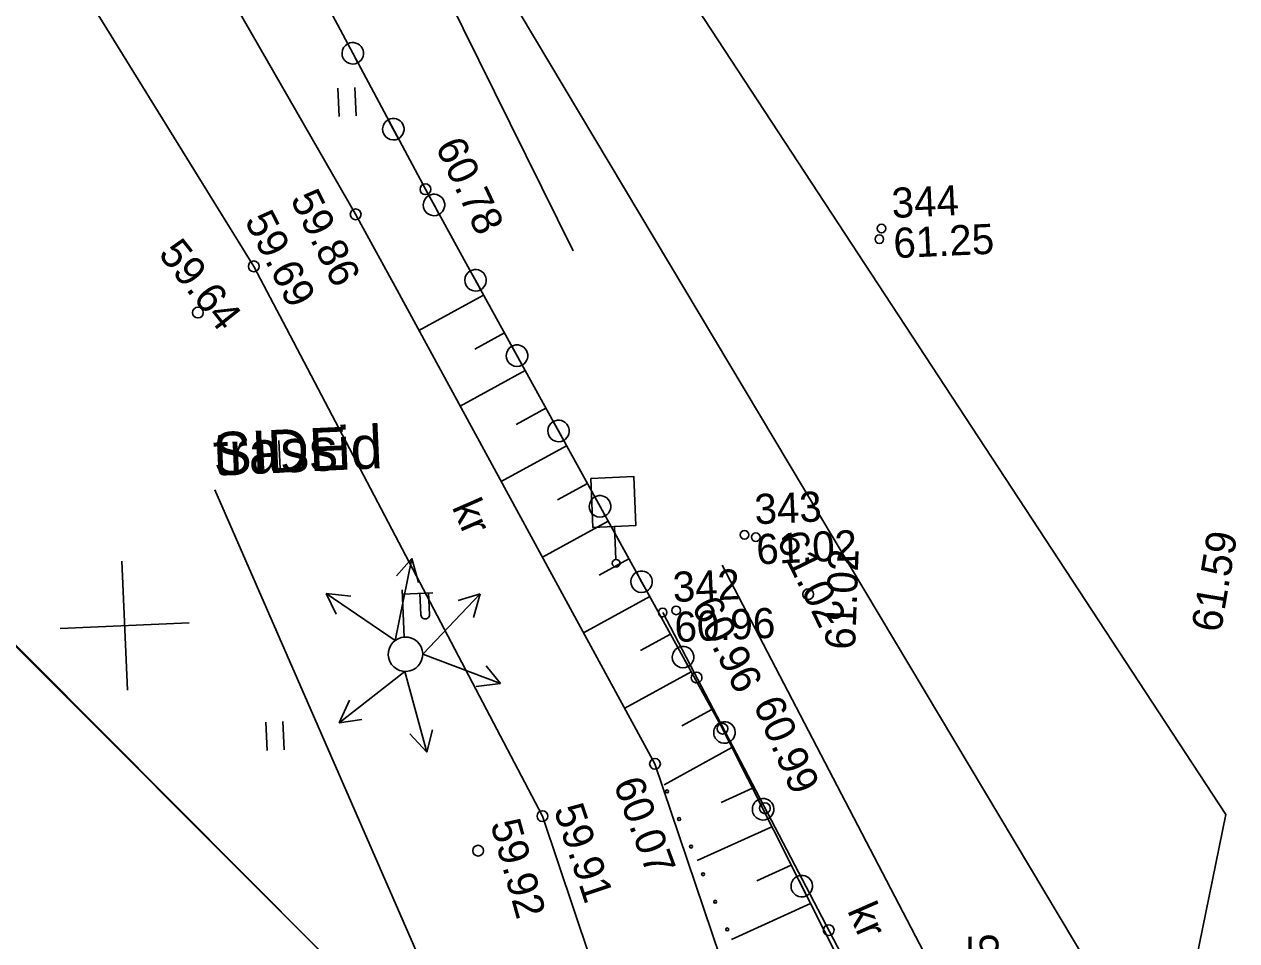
# Model space of a CAD drawing. Extents: x 641511 to 641623, y 6457493 to 6457722.
# Drawn here: x 641569.41 to 641597.59, y 6457514.03 to 6457535.34 of the extents above; entities that cross this region are included whole.
import ezdxf

# ---------------------------------------------------------------- set-up
doc = ezdxf.new("R2010")
doc.units = 0
for name, color, linetype in [('Level 10', 7, 'Continuous'), ('Level 11', 7, 'Continuous'), ('Level 12', 7, 'Continuous'), ('Level 14', 7, 'Continuous'), ('Level 17', 7, 'Continuous'), ('Level 19', 7, 'Continuous'), ('Level 2', 7, 'Continuous'), ('Level 21', 7, 'Continuous'), ('Level 3', 7, 'Continuous'), ('Level 30', 7, 'Continuous'), ('Level 33', 7, 'Continuous'), ('Level 34', 7, 'Continuous'), ('Level 38', 7, 'Continuous'), ('Level 4', 7, 'Continuous'), ('Level 5', 7, 'Continuous'), ('Level 56', 7, 'Continuous'), ('Level 6', 7, 'Continuous'), ('Level 63', 7, 'Continuous'), ('Level 8', 7, 'Continuous')]:
    doc.layers.add(name, color=color, linetype=linetype)

# ---------------------------------------------------------------- blocks, each defined once
blk = doc.blocks.new('KHEIN3')
at = {"layer": 'Level 6'}
for p, q in [((-210.89, 335.09), (-210.89, -326.54)), ((182.28, 335.09), (182.28, -326.54))]:
    blk.add_line(p, q, dxfattribs=at)
blk = doc.blocks.new('AAP2')
at = {"layer": 'Level 6'}
blk.add_circle((0, 0), 34.5, dxfattribs=at)
blk = doc.blocks.new('RIST')
at = {"layer": 'Level 17'}
for p, q in [((0, 1500), (0, -1500)), ((-1500, 0), (1500, 0))]:
    blk.add_line(p, q, dxfattribs=at)
blk = doc.blocks.new('AEDM')
at = {"layer": 'Level 8'}
for p, q in [((0, 0), (-250, 0)), ((-250, 0), (0, 0)), ((250, 0), (0, 0)), ((0, 0), (250, 0))]:
    blk.add_line(p, q, dxfattribs=at)
for start, end in [(0, 180), (180, 0)]:
    blk.add_arc((0, 0), 250, start, end, dxfattribs=at)
blk = doc.blocks.new('LMARK3')
at = {"layer": 'Level 21'}
blk.add_line((0, 90), (0, 858), dxfattribs=at)
blk.add_lwpolyline([(-500, 1997), (-500, 858), (500, 858), (500, 1997)], close=True, dxfattribs=at)
blk.add_circle((0, 0), 89.8, dxfattribs=at)
blk = doc.blocks.new('LP13')
at = {"layer": 'Level 11'}
for p, q in [((-10, 400), (-10, 1500)), ((-10, 1400), (700, 1400)), ((400, 1400), (400, 900)), ((600, 1400), (600, 900))]:
    blk.add_line(p, q, dxfattribs=at)
for centre, radius, start, end in [((500, 900), 100, 180, 0), ((0, 0), 400, 90, 270), ((0, 0), 400, 270, 90)]:
    blk.add_arc(centre, radius, start, end, dxfattribs=at)
blk = doc.blocks.new('KHEIN5')
at = {"layer": 'Level 6'}
for p, q in [((-210.89, 335.09), (-210.89, -326.54)), ((182.28, 335.09), (182.28, -326.54))]:
    blk.add_line(p, q, dxfattribs=at)
blk = doc.blocks.new('RIST1')
at = {"layer": 'Level 14'}
for p, q in [((0, 1500), (0, -1500)), ((-1500, 0), (1500, 0))]:
    blk.add_line(p, q, dxfattribs=at)
blk = doc.blocks.new('AEDM0')
at = {"layer": 'Level 4'}
for p, q in [((0, 0), (-250, 0)), ((-250, 0), (0, 0)), ((250, 0), (0, 0)), ((0, 0), (250, 0))]:
    blk.add_line(p, q, dxfattribs=at)
for start, end in [(0, 180), (180, 0)]:
    blk.add_arc((0, 0), 250, start, end, dxfattribs=at)
blk = doc.blocks.new('AAP3')
at = {"layer": 'Level 6'}
blk.add_circle((0, 0), 34.5, dxfattribs=at)
blk = doc.blocks.new('LMARK4')
at = {"layer": 'Level 19'}
blk.add_line((0, 90), (0, 858), dxfattribs=at)
blk.add_lwpolyline([(-500, 1997), (-500, 858), (500, 858), (500, 1997)], close=True, dxfattribs=at)
blk.add_circle((0, 0), 89.8, dxfattribs=at)
blk = doc.blocks.new('LP14')
at = {"layer": 'Level 12'}
for p, q in [((-10, 400), (-10, 1500)), ((-10, 1400), (700, 1400)), ((400, 1400), (400, 900)), ((600, 1400), (600, 900))]:
    blk.add_line(p, q, dxfattribs=at)
for centre, radius, start, end in [((500, 900), 100, 180, 0), ((0, 0), 400, 90, 270), ((0, 0), 400, 270, 90)]:
    blk.add_arc(centre, radius, start, end, dxfattribs=at)
blk = doc.blocks.new('SIDE')
at = {"layer": 'Level 63'}
for start, end in [(0, 180), (180, 0)]:
    blk.add_arc((0, 0), 125, start, end, dxfattribs=at)
blk = doc.blocks.new('SIDE0')
at = {"layer": 'Level 63'}
for start, end in [(0, 180), (180, 0)]:
    blk.add_arc((0, 0), 125, start, end, dxfattribs=at)

msp = doc.modelspace()

# ---------------------------------------------------------------- linework, layer by layer
at = {"layer": 'Level 10'}
for p, q in [((641578.583, 6457528.217), (641580.086, 6457529.043)), ((641579.88, 6457527.789), (641580.568, 6457528.167)), ((641579.54, 6457526.461), (641581.051, 6457527.291)), ((641580.843, 6457526.036), (641581.533, 6457526.415)), ((641580.496, 6457524.705), (641582.015, 6457525.539)), ((641581.805, 6457524.283), (641582.498, 6457524.663)), ((641581.452, 6457522.949), (641582.98, 6457523.787)), ((641582.768, 6457522.53), (641583.462, 6457522.912)), ((641582.409, 6457521.192), (641583.945, 6457522.036)), ((641583.731, 6457520.778), (641584.427, 6457521.16)), ((641583.365, 6457519.436), (641584.909, 6457520.284)), ((641584.694, 6457519.025), (641585.392, 6457519.408)), ((641584.281, 6457517.657), (641585.858, 6457518.523)), ((641585.608, 6457517.248), (641586.334, 6457517.578)), ((641585.049, 6457515.896), (641586.784, 6457516.684)), ((641586.435, 6457515.427), (641587.234, 6457515.79)), ((641585.849, 6457514.062), (641587.684, 6457514.896))]:
    msp.add_line(p, q, dxfattribs=at)
msp.add_lwpolyline([(641546.438, 6457493.656), (641551.15, 6457517.66), (641556.289, 6457533.885), (641577.878, 6457512.201), (641582.32, 6457504.433), (641580.396, 6457495.177)], dxfattribs=at)
at = {"layer": 'Level 11'}
for p, q in [((641578.033, 6457521.016), (641576.427, 6457522.108)), ((641576.427, 6457522.108), (641576.661, 6457521.628)), ((641576.427, 6457522.108), (641576.995, 6457522.042)), ((641578.669, 6457520.692), (641580.006, 6457522.1)), ((641580.006, 6457522.1), (641579.494, 6457521.946)), ((641580.006, 6457522.1), (641579.849, 6457521.55)), ((641578.255, 6457520.294), (641578.762, 6457518.419)), ((641578.762, 6457518.419), (641578.897, 6457518.936)), ((641578.762, 6457518.419), (641578.374, 6457518.84))]:
    msp.add_line(p, q, dxfattribs=at)
at = {"layer": 'Level 12'}
for p, q in [((641578.033, 6457521.016), (641578.413, 6457522.915)), ((641578.413, 6457522.915), (641578.062, 6457522.519)), ((641578.413, 6457522.915), (641578.573, 6457522.362)), ((641578.669, 6457520.692), (641580.481, 6457520.01)), ((641580.481, 6457520.01), (641580.147, 6457520.42)), ((641578.255, 6457520.294), (641576.73, 6457519.101)), ((641580.481, 6457520.01), (641579.909, 6457519.941)), ((641576.73, 6457519.101), (641576.969, 6457519.625)), ((641576.73, 6457519.101), (641577.254, 6457519.173))]:
    msp.add_line(p, q, dxfattribs=at)
msp.add_lwpolyline([(641546.438, 6457493.656), (641551.15, 6457517.66), (641556.289, 6457533.885), (641577.878, 6457512.201), (641582.32, 6457504.433), (641580.396, 6457495.177)], dxfattribs=at)
at = {"layer": 'Level 3'}
for centre in [(641589.334, 6457530.588), (641589.334, 6457530.588), (641586.148, 6457523.468), (641586.148, 6457523.468), (641584.247, 6457521.661), (641584.247, 6457521.661)]:
    msp.add_circle(centre, 0.1, dxfattribs=at)
at = {"layer": 'Level 30'}
for centre in [(641578.732, 6457531.502), (641577.111, 6457530.92), (641574.742, 6457529.71), (641573.445, 6457528.635), (641587.629, 6457522.087), (641585.637, 6457518.963), (641584.068, 6457518.146), (641581.452, 6457516.93), (641579.957, 6457516.126)]:
    msp.add_circle(centre, 0.125, dxfattribs=at)
at = {"layer": 'Level 33'}
msp.add_line((641573.835, 6457524.512), (641584.176, 6457500.868), dxfattribs=at)
msp.add_line((641573.835, 6457524.512), (641584.176, 6457500.868), dxfattribs=at)
msp.add_line((641573.835, 6457524.512), (641584.176, 6457500.868), dxfattribs=at)
msp.add_line((641573.835, 6457524.512), (641584.176, 6457500.868), dxfattribs=at)
at = {"layer": 'Level 34'}
for centre in [(641589.283, 6457530.343), (641589.283, 6457530.343), (641586.41, 6457523.415), (641586.41, 6457523.415), (641584.558, 6457521.713), (641584.558, 6457521.713)]:
    msp.add_circle(centre, 0.1, dxfattribs=at)
at = {"layer": 'Level 38'}
msp.add_lwpolyline([(641520.086, 6457719.047), (641529.116, 6457658.089), (641537.118, 6457629.447), (641550.488, 6457593.48), (641566.262, 6457560.146), (641594.866, 6457512.253), (641594.672, 6457507.201), (641591.922, 6457495.693)], dxfattribs=at)
at = {"layer": 'Level 4'}
for points in [[(641542.137, 6457599.444), (641550.874, 6457582.933), (641560.613, 6457565.204), (641569.658, 6457548.494), (641578.732, 6457531.502), (641579.636, 6457529.86)], [(641551.111, 6457517.473), (641556.268, 6457533.819), (641577.878, 6457512.201), (641582.32, 6457504.433), (641580.396, 6457495.177)], [(641579.636, 6457529.86), (641585.637, 6457518.963), (641589.781, 6457510.732), (641589.962, 6457508.513), (641589.963, 6457502.504), (641588.78, 6457495.552)]]:
    msp.add_lwpolyline(points, dxfattribs=at)
for centre in [(641585.637, 6457518.963), (641584.068, 6457518.146), (641581.452, 6457516.93), (641579.957, 6457516.126)]:
    msp.add_circle(centre, 0.125, dxfattribs=at)
at = {"layer": 'Level 5'}
for points in [[(641512.507, 6457654.517), (641520.229, 6457652.845), (641527.73, 6457646.053), (641532.633, 6457630.324), (641534.147, 6457610.423), (641535.072, 6457600.375), (641537.322, 6457595.71), (641545.448, 6457580.002), (641554.934, 6457562.627), (641565.016, 6457545.436), (641574.742, 6457529.71), (641575.501, 6457528.265)], [(641578.027, 6457529.239), (641577.111, 6457530.92), (641567.641, 6457547.381), (641558.161, 6457563.918), (641548.381, 6457581.583), (641540.806, 6457597.638), (641542.137, 6457599.444)], [(641546.654, 6457596.881), (641553.763, 6457580.992), (641562.878, 6457564.505), (641571.28, 6457550.096), (641577.78, 6457538.944), (641582.168, 6457530.074)], [(641585.877, 6457495.422), (641587.251, 6457502.723), (641587.282, 6457508.629), (641584.068, 6457518.146), (641578.027, 6457529.239)], [(641585.877, 6457495.422), (641587.251, 6457502.723), (641587.282, 6457508.629), (641584.068, 6457518.146), (641578.027, 6457529.239)], [(641575.501, 6457528.265), (641581.452, 6457516.93), (641584.381, 6457508.202), (641584.31, 6457503.033), (641582.697, 6457495.28)], [(641575.501, 6457528.265), (641581.452, 6457516.93), (641584.381, 6457508.202), (641584.31, 6457503.033), (641582.697, 6457495.28)], [(641591.34, 6457495.667), (641591.523, 6457496.573), (641591.523, 6457496.573), (641591.523, 6457496.573), (641591.942, 6457505.485), (641591.942, 6457505.485), (641591.078, 6457512.307), (641585.627, 6457522.767)], [(641591.34, 6457495.667), (641591.523, 6457496.573), (641591.523, 6457496.573), (641591.523, 6457496.573), (641591.942, 6457505.485), (641591.942, 6457505.485), (641591.078, 6457512.307), (641585.627, 6457522.767)]]:
    msp.add_lwpolyline(points, dxfattribs=at)
at = {"layer": 'Level 56'}
msp.add_lwpolyline([(641593.008, 6457495.741), (641597.334, 6457516.965), (641566.884, 6457563.415), (641537.257, 6457638.041), (641534.122, 6457654.634), (641522.502, 6457718.702)], dxfattribs=at)
at = {"layer": 'Level 6'}
msp.add_lwpolyline([(641584.247, 6457521.661), (641589.931, 6457510.791), (641589.448, 6457507.51)], dxfattribs=at)
msp.add_lwpolyline([(641584.247, 6457521.661), (641589.931, 6457510.791), (641589.448, 6457507.51)], dxfattribs=at)
at = {"layer": 'Level 8'}
for p, q in [((641578.583, 6457528.217), (641580.086, 6457529.043)), ((641579.88, 6457527.789), (641580.568, 6457528.167)), ((641579.54, 6457526.461), (641581.051, 6457527.291)), ((641580.843, 6457526.036), (641581.533, 6457526.415)), ((641580.496, 6457524.705), (641582.015, 6457525.539)), ((641581.805, 6457524.283), (641582.498, 6457524.663)), ((641581.452, 6457522.949), (641582.98, 6457523.787)), ((641582.768, 6457522.53), (641583.462, 6457522.912)), ((641582.409, 6457521.192), (641583.945, 6457522.036)), ((641583.731, 6457520.778), (641584.427, 6457521.16)), ((641583.365, 6457519.436), (641584.909, 6457520.284)), ((641584.694, 6457519.025), (641585.392, 6457519.408)), ((641584.281, 6457517.657), (641585.858, 6457518.523)), ((641585.608, 6457517.248), (641586.334, 6457517.578)), ((641585.049, 6457515.896), (641586.784, 6457516.684)), ((641586.435, 6457515.427), (641587.234, 6457515.79)), ((641585.849, 6457514.062), (641587.684, 6457514.896))]:
    msp.add_line(p, q, dxfattribs=at)
msp.add_lwpolyline([(641579.636, 6457529.86), (641585.637, 6457518.963), (641589.781, 6457510.732), (641589.962, 6457508.513), (641589.963, 6457502.504), (641588.78, 6457495.552)], dxfattribs=at)

# ---------------------------------------------------------------- block references
at = {"layer": 'Level 11', "xscale": 0.0009999015799069047, "yscale": 0.0009999015799069047, "rotation": 2.563958791437375}
msp.add_blockref('LP13', (641578.269, 6457520.693), dxfattribs=at)
at = {"layer": 'Level 12', "xscale": 0.0009999015799069047, "yscale": 0.0009999015799069047, "rotation": 2.563958791437375}
msp.add_blockref('LP14', (641578.269, 6457520.693), dxfattribs=at)
at = {"layer": 'Level 14', "xscale": 0.0009999015799069047, "yscale": 0.0009999015799069047, "rotation": 2.563958791437375}
msp.add_blockref('RIST1', (641571.743, 6457521.355), dxfattribs=at)
msp.add_blockref('RIST1', (641571.743, 6457521.355), dxfattribs=at)
at = {"layer": 'Level 17', "xscale": 0.0009999015799069047, "yscale": 0.0009999015799069047, "rotation": 2.563958791437375}
msp.add_blockref('RIST', (641571.743, 6457521.355), dxfattribs=at)
msp.add_blockref('RIST', (641571.743, 6457521.355), dxfattribs=at)
at = {"layer": 'Level 19', "xscale": 0.0009999015799069047, "yscale": 0.0009999015799069047, "rotation": 2.563958791437375}
msp.add_blockref('LMARK4', (641583.165, 6457522.808), dxfattribs=at)
at = {"layer": 'Level 21', "xscale": 0.0009999015799069047, "yscale": 0.0009999015799069047, "rotation": 2.563958791437375}
msp.add_blockref('LMARK3', (641583.165, 6457522.808), dxfattribs=at)
at = {"layer": 'Level 4'}
for p, xscale, yscale, rotation in [((641577.044, 6457534.663), 0.0009999015799069047, 0.000999901579906905, -61.89917333973149), ((641577.986, 6457532.899), 0.0009999015799069047, 0.000999901579906905, -61.89917333973149), ((641578.932, 6457531.138), 0.0009999015799069047, 0.0009999015799069047, -61.15914893207145), ((641579.897, 6457529.386), 0.0009999015799069047, 0.0009999015799069047, -61.15914893207145), ((641579.897, 6457529.386), 0.0009999015799069047, 0.0009999015799069047, -61.15914893207145), ((641580.862, 6457527.634), 0.0009999015799069047, 0.0009999015799069047, -61.15914893207145), ((641581.826, 6457525.883), 0.0009999015799069047, 0.0009999015799069047, -61.15914893207145), ((641582.791, 6457524.131), 0.0009999015799069047, 0.0009999015799069047, -61.15914893207145), ((641583.756, 6457522.379), 0.0009999015799069047, 0.0009999015799069047, -61.15914893207145), ((641584.72, 6457520.627), 0.0009999015799069047, 0.0009999015799069047, -61.15914893207145), ((641585.682, 6457518.874), 0.000999901579906905, 0.0009999015799069047, -63.274065751312534), ((641586.581, 6457517.088), 0.000999901579906905, 0.0009999015799069047, -63.274065751312534), ((641587.48, 6457515.302), 0.000999901579906905, 0.0009999015799069047, -63.274065751312534)]:
    msp.add_blockref('AEDM0', p, dxfattribs=dict(at, xscale=xscale, yscale=yscale, rotation=rotation))
at = {"layer": 'Level 6'}
for name, p, xscale, yscale, rotation in [('KHEIN5', (641576.926, 6457533.528), 0.0009999015799069047, 0.0009999015799069047, 2.563958791437375), ('KHEIN3', (641575.162, 6457525.32), 0.0009999015799069047, 0.0009999015799069047, 2.563958791437375), ('KHEIN5', (641575.162, 6457525.32), 0.0009999015799069047, 0.0009999015799069047, 2.563958791437375), ('SIDE', (641585.036, 6457520.151), 0.000999901579906905, 0.000999901579906905, 2.5639587914373747), ('SIDE0', (641585.036, 6457520.151), 0.000999901579906905, 0.000999901579906905, 2.5639587914373747), ('KHEIN3', (641575.252, 6457518.79), 0.0009999015799069047, 0.0009999015799069047, 2.563958791437375), ('KHEIN5', (641575.252, 6457518.79), 0.0009999015799069047, 0.0009999015799069047, 2.563958791437375), ('AAP2', (641584.348, 6457517.504), 0.000999901579906905, 0.0009999015799069047, -66.4395174127632), ('AAP3', (641584.348, 6457517.504), 0.000999901579906905, 0.0009999015799069047, -66.4395174127632), ('SIDE', (641586.624, 6457517.116), 0.000999901579906905, 0.000999901579906905, 2.5639587914373747), ('SIDE0', (641586.624, 6457517.116), 0.000999901579906905, 0.000999901579906905, 2.5639587914373747), ('AAP2', (641584.628, 6457516.862), 0.000999901579906905, 0.0009999015799069047, -66.4395174127632), ('AAP3', (641584.628, 6457516.862), 0.000999901579906905, 0.0009999015799069047, -66.4395174127632), ('AAP2', (641584.907, 6457516.221), 0.000999901579906905, 0.0009999015799069047, -66.4395174127632), ('AAP3', (641584.907, 6457516.221), 0.000999901579906905, 0.0009999015799069047, -66.4395174127632), ('AAP2', (641585.187, 6457515.579), 0.000999901579906905, 0.0009999015799069047, -66.4395174127632), ('AAP3', (641585.187, 6457515.579), 0.000999901579906905, 0.0009999015799069047, -66.4395174127632), ('AAP2', (641585.467, 6457514.938), 0.000999901579906905, 0.0009999015799069047, -66.4395174127632), ('AAP3', (641585.467, 6457514.938), 0.000999901579906905, 0.0009999015799069047, -66.4395174127632), ('SIDE', (641588.107, 6457514.281), 0.000999901579906905, 0.000999901579906905, 2.5639587914373747), ('SIDE0', (641588.107, 6457514.281), 0.000999901579906905, 0.000999901579906905, 2.5639587914373747), ('AAP2', (641585.747, 6457514.296), 0.000999901579906905, 0.0009999015799069047, -66.4395174127632), ('AAP3', (641585.747, 6457514.296), 0.000999901579906905, 0.0009999015799069047, -66.4395174127632)]:
    msp.add_blockref(name, p, dxfattribs=dict(at, xscale=xscale, yscale=yscale, rotation=rotation))
at = {"layer": 'Level 8', "yscale": 0.0009999015799069047}
for p, xscale, rotation in [((641579.897, 6457529.386), 0.0009999015799069047, -61.15914893207145), ((641580.862, 6457527.634), 0.0009999015799069047, -61.15914893207145), ((641581.826, 6457525.883), 0.0009999015799069047, -61.15914893207145), ((641582.791, 6457524.131), 0.0009999015799069047, -61.15914893207145), ((641583.756, 6457522.379), 0.0009999015799069047, -61.15914893207145), ((641584.72, 6457520.627), 0.0009999015799069047, -61.15914893207145), ((641585.682, 6457518.874), 0.000999901579906905, -63.274065751312534), ((641586.581, 6457517.088), 0.000999901579906905, -63.274065751312534), ((641587.48, 6457515.302), 0.000999901579906905, -63.274065751312534)]:
    msp.add_blockref('AEDM', p, dxfattribs=dict(at, xscale=xscale, rotation=rotation))

# ---------------------------------------------------------------- texts
at = {"layer": 'Level 2'}
for s, p in [(' 344', (641589.324, 6457530.822)), (' 344', (641589.324, 6457530.822)), (' 343', (641586.137, 6457523.702)), (' 343', (641586.137, 6457523.702)), (' 342', (641584.237, 6457521.894)), (' 342', (641584.237, 6457521.894))]:
    msp.add_text(s, height=0.6999, rotation=2.564, dxfattribs=at).set_placement(p)
at = {"layer": 'Level 30'}
for s, rotation, p in [('60.78', 295.1964, (641578.953, 6457532.503)), ('59.86', 296.3054, (641575.582, 6457531.277)), ('59.69', 297.2333, (641574.517, 6457530.777)), ('59.64', 308.3899, (641572.504, 6457529.993)), ('61.59', 80.4619, (641597.22, 6457521.178)), ('61.02', 87.9077, (641588.718, 6457520.791)), ('60.99', 293.4301, (641586.343, 6457519.532)), ('60.07', 290.4437, (641583.094, 6457517.687)), ('59.91', 288.5187, (641581.709, 6457517.085)), ('59.92', 285.5664, (641580.239, 6457516.755)), ('61.15', 89.7696, (641592.043, 6457511.859))]:
    msp.add_text(s, height=0.6999, rotation=rotation, dxfattribs=at).set_placement(p)
at = {"layer": 'Level 33'}
for s in ['trassid', 'trassid', 'SIDE', 'SIDE']:
    msp.add_text(s, height=0.9999, rotation=2.564, dxfattribs=at).set_placement((641573.82, 6457524.845))
at = {"layer": 'Level 34'}
for s, rotation, p in [(' 61.25', 2.564, (641589.365, 6457529.889)), (' 61.25', 2.564, (641589.365, 6457529.889)), (' 61.02', 296.0466, (641586.767, 6457523.59)), (' 61.02', 296.0466, (641586.767, 6457523.59)), (' 60.96', 297.2792, (641584.783, 6457522.043)), (' 60.96', 297.2792, (641584.783, 6457522.043))]:
    msp.add_text(s, height=0.6999, rotation=rotation, dxfattribs=at).set_placement(p)
at = {"layer": 'Level 4'}
for s, rotation, p in [(' 61.25', 2.564, (641589.365, 6457529.889)), (' 61.25', 2.564, (641589.365, 6457529.889)), (' 61.02', 2.564, (641586.179, 6457522.769)), (' 61.02', 2.564, (641586.179, 6457522.769)), (' 60.96', 2.564, (641584.278, 6457520.962)), (' 60.96', 2.564, (641584.278, 6457520.962)), ('60.99', 293.4301, (641586.343, 6457519.532)), ('60.07', 290.4437, (641583.094, 6457517.687)), ('59.91', 288.5187, (641581.709, 6457517.085)), ('59.92', 285.5664, (641580.239, 6457516.755)), ('61.15', 89.7696, (641592.043, 6457511.859))]:
    msp.add_text(s, height=0.6999, rotation=rotation, dxfattribs=at).set_placement(p)
at = {"layer": 'Level 5'}
for p in [(641579.338, 6457524.117), (641579.338, 6457524.117), (641588.531, 6457514.736), (641588.531, 6457514.736)]:
    msp.add_text('kr', height=0.6999, rotation=293.6893, dxfattribs=at).set_placement(p)

doc.saveas('drawing.dxf')
